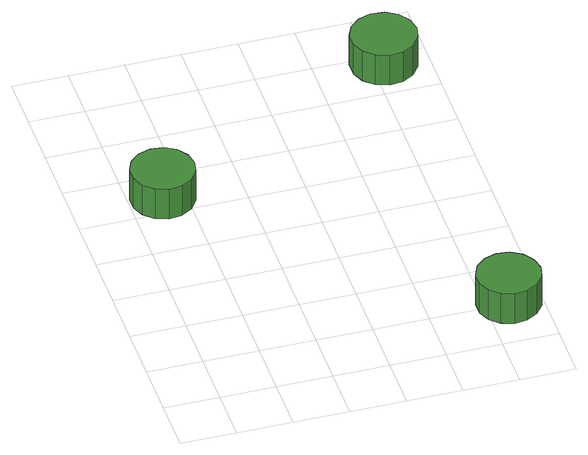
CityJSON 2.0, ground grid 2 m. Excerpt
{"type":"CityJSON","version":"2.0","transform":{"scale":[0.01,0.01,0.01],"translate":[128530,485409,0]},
"CityObjects":{
"tree1":{"type":"SolitaryVegetationObject","attributes":{"function":"something"},"geometry":[{"type":"MultiSurface","lod":"1","boundaries":[[[0,1,2,3,4,5,6,7,8,9,10,11,12,13,14]],[[15,16,17,18,19,20,21,22,23,24,25,26,27,28,29]],[[0,29,28,1]],[[1,28,27,2]],[[2,27,26,3]],[[3,26,25,4]],[[4,25,24,5]],[[5,24,23,6]],[[6,23,22,7]],[[7,22,21,8]],[[8,21,20,9]],[[9,20,19,10]],[[10,19,18,11]],[[11,18,17,12]],[[12,17,16,13]],[[13,16,15,14]],[[14,15,29,0]]]}]},
"tree2":{"type":"SolitaryVegetationObject","attributes":{"function":"something"},"geometry":[{"type":"MultiSurface","lod":"1","boundaries":[[[30,31,32,33,34,35,36,37,38,39,40,41,42,43,44]],[[45,46,47,48,49,50,51,52,53,54,55,56,57,58,59]],[[30,59,58,31]],[[31,58,57,32]],[[32,57,56,33]],[[33,56,55,34]],[[34,55,54,35]],[[35,54,53,36]],[[36,53,52,37]],[[37,52,51,38]],[[38,51,50,39]],[[39,50,49,40]],[[40,49,48,41]],[[41,48,47,42]],[[42,47,46,43]],[[43,46,45,44]],[[44,45,59,30]]]}]},
"tree3":{"type":"SolitaryVegetationObject","attributes":{"function":"something"},"geometry":[{"type":"MultiSurface","lod":"1","boundaries":[[[60,61,62,63,64,65,66,67,68,69,70,71,72,73,74]],[[75,76,77,78,79,80,81,82,83,84,85,86,87,88,89]],[[60,89,88,61]],[[61,88,87,62]],[[62,87,86,63]],[[63,86,85,64]],[[64,85,84,65]],[[65,84,83,66]],[[66,83,82,67]],[[67,82,81,68]],[[68,81,80,69]],[[69,80,79,70]],[[70,79,78,71]],[[71,78,77,72]],[[72,77,76,73]],[[73,76,75,74]],[[74,75,89,60]]]}]}
},
"vertices":[
[225,1058,194],[215,1104,194],[188,1142,194],[147,1166,194],[100,1170,194],[55,1156,194],[20,1124,194],[1,1081,194],[1,1034,194],[20,991,194],[55,960,194],[100,945,194],[147,950,194],[188,974,194],[215,1012,194],[215,1012,65],[188,974,65],[147,950,65],[100,945,65],[55,960,65],[20,991,65],[1,1034,65],[1,1081,65],[20,1124,65],[55,1156,65],[100,1170,65],[147,1166,65],[188,1142,65],[215,1104,65],[225,1058,65],
[1195,207,175],[1185,253,175],[1157,291,175],[1116,315,175],[1070,320,175],[1025,305,175],[990,274,175],[971,231,175],[971,183,175],[990,140,175],[1025,109,175],[1070,94,175],[1116,99,175],[1157,123,175],[1185,161,175],[1185,161,46],[1157,123,46],[1116,99,46],[1070,94,46],[1025,109,46],[990,140,46],[971,183,46],[971,231,46],[990,274,46],[1025,305,46],[1070,320,46],[1116,315,46],[1157,291,46],[1185,253,46],[1195,207,46],
[1158,1553,179],[1148,1601,179],[1119,1640,179],[1077,1665,179],[1029,1670,179],[982,1655,179],[946,1622,179],[926,1578,179],[926,1529,179],[946,1485,179],[982,1452,179],[1029,1437,179],[1077,1442,179],[1119,1466,179],[1148,1506,179],[1148,1506,50],[1119,1466,50],[1077,1442,50],[1029,1437,50],[982,1452,50],[946,1485,50],[926,1529,50],[926,1578,50],[946,1622,50],[982,1655,50],[1029,1670,50],[1077,1665,50],[1119,1640,50],[1148,1601,50],[1158,1553,50]
]}
